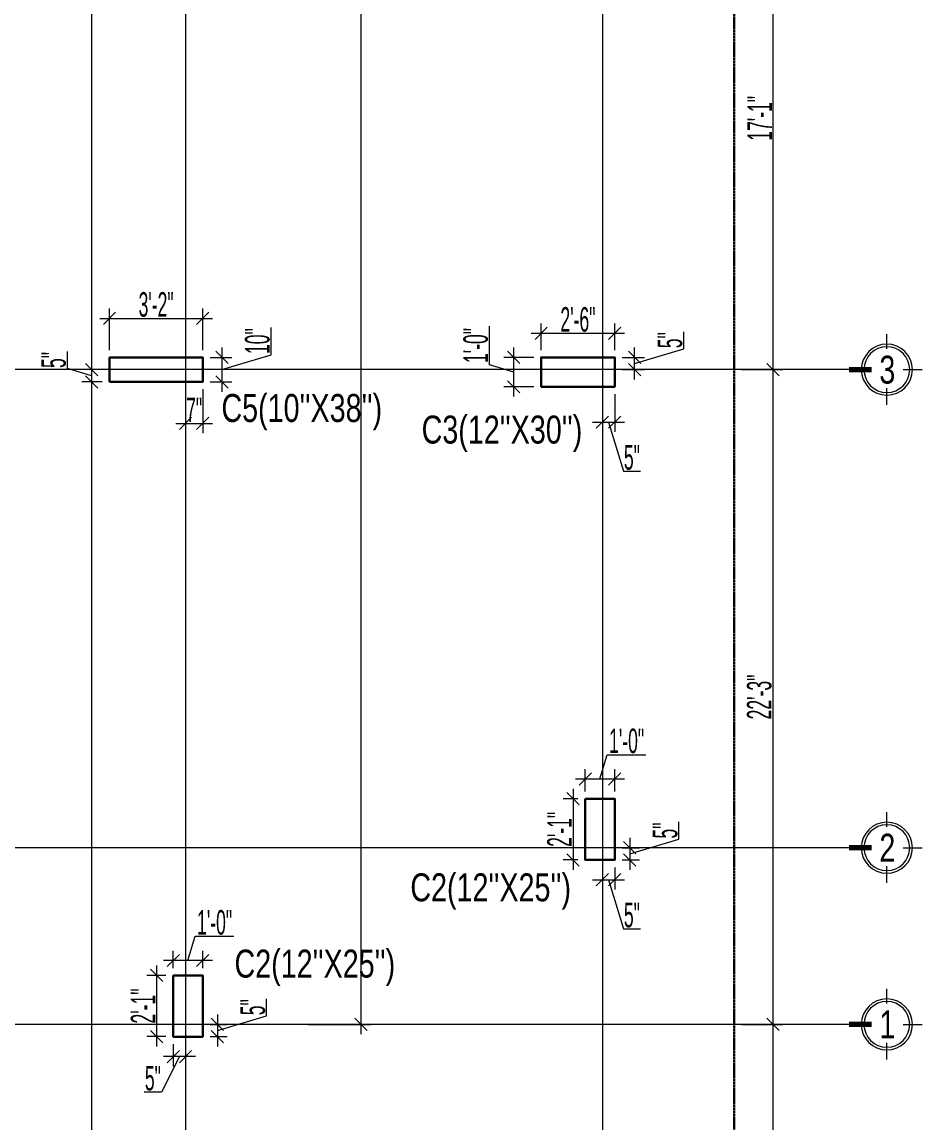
# Model space of a CAD drawing. Header units: inches. Extents: x 283072 to 301462, y 26630 to 62925.
# Drawn here: x 296298.6 to 296665.5, y 28787.3 to 29236 of the extents above; entities that cross this region are included whole.
import ezdxf

# ---------------------------------------------------------------- set-up
doc = ezdxf.new("R2010")
doc.units = ezdxf.units.IN
doc.header["$MEASUREMENT"] = 0
doc.header["$PDMODE"] = 2
doc.linetypes.add('CENTER2', pattern=[1.125, 0.75, -0.125, 0.125, -0.125])
doc.linetypes.add('DASHDOT', pattern=[25.4, 12.7, -6.35, 0, -6.35])
doc.layers.get('0').update_dxf_attribs({"lineweight": 5})
for name, color, linetype, lineweight in [('BUILDING_OUTER_P3', 1, 'Continuous', 35), ('column', 1, 'Continuous', 30), ('Dime.', 7, 'Continuous', 15), ('Dimension.', 7, 'Continuous', 5), ('Grid+Di', 194, 'CENTER2', 15)]:
    doc.layers.add(name, color=color, linetype=linetype, lineweight=lineweight)
doc.styles.add('ltcnbt', font='swisscl.ttf', dxfattribs={"width": 0.7, "height": 10})
doc.styles.add('style4', font='swisscl.ttf')
doc.dimstyles.new('SCALE-50', dxfattribs={"dimtxt": 9, "dimasz": 5, "dimexe": 4, "dimexo": 3, "dimgap": 0.5, "dimtad": 1, "dimdec": 0, "dimzin": 3, "dimdsep": 46, "dimlunit": 4, "dimtxsty": 'ltcnbt', "dimblk": 'OBLIQUE', "dimcen": 0.09375, "dimdle": 4, "dimclrd": 252, "dimclre": 252, "dimclrt": 7, "dimadec": 0, "dimazin": 0, "dimtfac": 1, "dimtdec": 0, "dimtofl": 0, "dimtmove": 1, "dimatfit": 3, "dimfxl": 3, "dimtolj": 1, "dimtzin": 0, "dimlwd": 15, "dimlwe": 15, "dimarcsym": 0})

# ---------------------------------------------------------------- blocks, each defined once
blk = doc.blocks.new('GN')
at = {"layer": 'Grid+Di', "color": 5, "linetype": 'ByBlock', "lineweight": 0}
for points in [[(0, 7.97), (0, 13.6)], [(-6.26, 0), (-13.44, 0)], [(0, -13.43), (0, -7.03)]]:
    blk.add_lwpolyline(points, dxfattribs=at)
at = {"layer": 'Grid+Di', "color": 5, "linetype": 'ByBlock', "lineweight": 0, "const_width": 2}
blk.add_lwpolyline([(14.47, 0), (5.86, 0)], dxfattribs=at)
at = {"layer": 'Grid+Di', "color": 5, "linetype": 'ByBlock'}
for radius in [9.76, 8.76]:
    blk.add_circle((0, 0), radius, dxfattribs=at)
blk = doc.blocks.new('_Oblique')
at = {"color": 0, "linetype": 'ByBlock', "lineweight": -2}
blk.add_line((-0.5, -0.5), (0.5, 0.5), dxfattribs=at)
blk = doc.blocks.new('*D512')
at = {"layer": 'Defpoints', "color": 0, "linetype": 'ByBlock', "lineweight": 30, "ltscale": 200, "transparency": 16777216}
for p in [(296588.92, 28827.16), (296604.82, 28827.16), (296588.92, 28707.08)]:
    blk.add_point(p, dxfattribs=at)
at = {"layer": 'Dimension.', "color": 252, "lineweight": 15, "ltscale": 200, "transparency": 16777216}
for p, q in [((296604.82, 28703.08), (296604.82, 28831.16)), ((296591.92, 28827.16), (296608.82, 28827.16)), ((296591.92, 28707.08), (296608.82, 28707.08))]:
    blk.add_line(p, q, dxfattribs=at)
at = {"layer": 'Dimension.', "color": 252, "linetype": 'ByBlock', "lineweight": 15, "ltscale": 200, "transparency": 16777216, "xscale": 5, "yscale": 5, "zscale": 5}
for p, rotation in [((296604.82, 28827.16), 90), ((296604.82, 28707.08), 270)]:
    blk.add_blockref('_Oblique', p, dxfattribs=dict(at, rotation=rotation))
at = {"layer": 'Dimension.', "color": 7, "linetype": 'ByBlock', "lineweight": 15, "ltscale": 200, "transparency": 16777216, "insert": (296599.2, 28767.12), "char_height": 10, "attachment_point": 5, "rotation": 90, "style": 'ltcnbt'}
blk.add_mtext('\\A1;10\'-0"', dxfattribs=at)
blk = doc.blocks.new('*D513')
at = {"layer": 'Defpoints', "color": 0, "linetype": 'ByBlock', "lineweight": 30, "ltscale": 200, "transparency": 16777216}
for p in [(296588.92, 29094.24), (296604.82, 29094.24), (296588.92, 28827.16)]:
    blk.add_point(p, dxfattribs=at)
at = {"layer": 'Dimension.', "color": 252, "lineweight": 15, "ltscale": 200, "transparency": 16777216}
for p, q in [((296591.92, 29094.24), (296608.82, 29094.24)), ((296604.82, 28823.16), (296604.82, 29098.24)), ((296591.92, 28827.16), (296608.82, 28827.16))]:
    blk.add_line(p, q, dxfattribs=at)
at = {"layer": 'Dimension.', "color": 252, "linetype": 'ByBlock', "lineweight": 15, "ltscale": 200, "transparency": 16777216, "xscale": 5, "yscale": 5, "zscale": 5}
for p, rotation in [((296604.82, 29094.24), 90), ((296604.82, 28827.16), 270)]:
    blk.add_blockref('_Oblique', p, dxfattribs=dict(at, rotation=rotation))
at = {"layer": 'Dimension.', "color": 7, "linetype": 'ByBlock', "lineweight": 15, "ltscale": 200, "transparency": 16777216, "insert": (296599.2, 28960.7), "char_height": 10, "attachment_point": 5, "rotation": 90, "style": 'ltcnbt'}
blk.add_mtext('\\A1;22\'-3"', dxfattribs=at)
blk = doc.blocks.new('*D514')
at = {"layer": 'Defpoints', "color": 0, "linetype": 'ByBlock', "lineweight": 30, "ltscale": 200, "transparency": 16777216}
for p in [(296588.92, 29299.24), (296604.82, 29299.24), (296588.92, 29094.24)]:
    blk.add_point(p, dxfattribs=at)
at = {"layer": 'Dimension.', "color": 252, "lineweight": 15, "ltscale": 200, "transparency": 16777216}
for p, q in [((296604.82, 29090.24), (296604.82, 29303.24)), ((296591.92, 29299.24), (296608.82, 29299.24)), ((296591.92, 29094.24), (296608.82, 29094.24))]:
    blk.add_line(p, q, dxfattribs=at)
at = {"layer": 'Dimension.', "color": 252, "linetype": 'ByBlock', "lineweight": 15, "ltscale": 200, "transparency": 16777216, "xscale": 5, "yscale": 5, "zscale": 5}
for p, rotation in [((296604.82, 29299.24), 90), ((296604.82, 29094.24), 270)]:
    blk.add_blockref('_Oblique', p, dxfattribs=dict(at, rotation=rotation))
at = {"layer": 'Dimension.', "color": 7, "linetype": 'ByBlock', "lineweight": 15, "ltscale": 200, "transparency": 16777216, "insert": (296599.32, 29196.74), "char_height": 10, "attachment_point": 5, "rotation": 90, "style": 'ltcnbt'}
blk.add_mtext('\\A1;17\'-1"', dxfattribs=at)
blk = doc.blocks.new('*D522')
at = {"layer": 'Defpoints', "color": 0, "linetype": 'ByBlock', "lineweight": 30, "ltscale": 200, "transparency": 16777216}
for p in [(296360.23, 28847.16), (296353.44, 28822.16), (296360.23, 28822.16)]:
    blk.add_point(p, dxfattribs=at)
at = {"layer": 'Dimension.', "color": 252, "lineweight": 15, "ltscale": 200, "transparency": 16777216}
for p, q in [((296353.44, 28851.16), (296353.44, 28818.16)), ((296357.23, 28847.16), (296349.44, 28847.16)), ((296357.23, 28822.16), (296349.44, 28822.16))]:
    blk.add_line(p, q, dxfattribs=at)
at = {"layer": 'Dimension.', "color": 252, "linetype": 'ByBlock', "lineweight": 15, "ltscale": 200, "transparency": 16777216, "xscale": 5, "yscale": 5, "zscale": 5}
for p, rotation in [((296353.44, 28847.16), 90), ((296353.44, 28822.16), 270)]:
    blk.add_blockref('_Oblique', p, dxfattribs=dict(at, rotation=rotation))
at = {"layer": 'Dimension.', "color": 7, "linetype": 'ByBlock', "lineweight": 15, "ltscale": 200, "transparency": 16777216, "insert": (296347.92, 28834.66), "char_height": 10, "attachment_point": 5, "rotation": 90, "style": 'ltcnbt'}
blk.add_mtext('\\A1;2\'-1"', dxfattribs=at)
blk = doc.blocks.new('*D523')
at = {"layer": 'Defpoints', "color": 0, "linetype": 'ByBlock', "lineweight": 30, "ltscale": 200, "transparency": 16777216}
for p in [(296360.23, 28853.23), (296360.23, 28847.16), (296372.23, 28847.16)]:
    blk.add_point(p, dxfattribs=at)
at = {"layer": 'Dimension.', "color": 252, "lineweight": 15, "ltscale": 200, "transparency": 16777216}
for p, q in [((296366.23, 28853.23), (296369.19, 28863.1)), ((296369.19, 28863.1), (296384.96, 28863.1)), ((296360.23, 28850.16), (296360.23, 28857.23)), ((296372.23, 28850.16), (296372.23, 28857.23)), ((296376.23, 28853.23), (296356.23, 28853.23))]:
    blk.add_line(p, q, dxfattribs=at)
at = {"layer": 'Dimension.', "color": 252, "linetype": 'ByBlock', "lineweight": 15, "ltscale": 200, "transparency": 16777216, "xscale": 5, "yscale": 5, "zscale": 5, "rotation": 180}
blk.add_blockref('_Oblique', (296360.23, 28853.23), dxfattribs=at)
at = {"layer": 'Dimension.', "color": 252, "linetype": 'ByBlock', "lineweight": 15, "ltscale": 200, "transparency": 16777216, "xscale": 5, "yscale": 5, "zscale": 5}
blk.add_blockref('_Oblique', (296372.23, 28853.23), dxfattribs=at)
at = {"layer": 'Dimension.', "color": 7, "linetype": 'ByBlock', "lineweight": 15, "ltscale": 200, "transparency": 16777216, "insert": (296377.08, 28868.72), "char_height": 10, "attachment_point": 5, "style": 'ltcnbt'}
blk.add_mtext('\\A1;1\'-0"', dxfattribs=at)
blk = doc.blocks.new('*D524')
at = {"layer": 'Defpoints', "color": 0, "linetype": 'ByBlock', "lineweight": 30, "ltscale": 200, "transparency": 16777216}
for p in [(296540.23, 28927.26), (296528.23, 28919.22), (296540.23, 28919.22)]:
    blk.add_point(p, dxfattribs=at)
at = {"layer": 'Dimension.', "color": 252, "lineweight": 15, "ltscale": 200, "transparency": 16777216}
for p, q in [((296534.23, 28927.26), (296537.19, 28937.13)), ((296537.19, 28937.13), (296552.96, 28937.13)), ((296528.23, 28922.22), (296528.23, 28931.26)), ((296540.23, 28922.22), (296540.23, 28931.26)), ((296524.23, 28927.26), (296544.23, 28927.26))]:
    blk.add_line(p, q, dxfattribs=at)
at = {"layer": 'Dimension.', "color": 252, "linetype": 'ByBlock', "lineweight": 15, "ltscale": 200, "transparency": 16777216, "xscale": 5, "yscale": 5, "zscale": 5, "rotation": 180}
blk.add_blockref('_Oblique', (296528.23, 28927.26), dxfattribs=at)
at = {"layer": 'Dimension.', "color": 252, "linetype": 'ByBlock', "lineweight": 15, "ltscale": 200, "transparency": 16777216, "xscale": 5, "yscale": 5, "zscale": 5}
blk.add_blockref('_Oblique', (296540.23, 28927.26), dxfattribs=at)
at = {"layer": 'Dimension.', "color": 7, "linetype": 'ByBlock', "lineweight": 15, "ltscale": 200, "transparency": 16777216, "insert": (296545.08, 28942.75), "char_height": 10, "attachment_point": 5, "style": 'ltcnbt'}
blk.add_mtext('\\A1;1\'-0"', dxfattribs=at)
blk = doc.blocks.new('*D525')
at = {"layer": 'Defpoints', "color": 0, "linetype": 'ByBlock', "lineweight": 30, "ltscale": 200, "transparency": 16777216}
for p in [(296528.23, 28919.22), (296523.23, 28894.22), (296528.23, 28894.22)]:
    blk.add_point(p, dxfattribs=at)
at = {"layer": 'Dimension.', "color": 252, "lineweight": 15, "ltscale": 200, "transparency": 16777216}
for p, q in [((296525.23, 28919.22), (296519.23, 28919.22)), ((296523.23, 28923.22), (296523.23, 28890.22)), ((296525.23, 28894.22), (296519.23, 28894.22))]:
    blk.add_line(p, q, dxfattribs=at)
at = {"layer": 'Dimension.', "color": 252, "linetype": 'ByBlock', "lineweight": 15, "ltscale": 200, "transparency": 16777216, "xscale": 5, "yscale": 5, "zscale": 5}
for p, rotation in [((296523.23, 28919.22), 90), ((296523.23, 28894.22), 270)]:
    blk.add_blockref('_Oblique', p, dxfattribs=dict(at, rotation=rotation))
at = {"layer": 'Dimension.', "color": 7, "linetype": 'ByBlock', "lineweight": 15, "ltscale": 200, "transparency": 16777216, "insert": (296517.71, 28906.72), "char_height": 10, "attachment_point": 5, "rotation": 90, "style": 'ltcnbt'}
blk.add_mtext('\\A1;2\'-1"', dxfattribs=at)
blk = doc.blocks.new('*D526')
at = {"layer": 'Defpoints', "color": 0, "linetype": 'ByBlock', "lineweight": 30, "ltscale": 200, "transparency": 16777216}
for p in [(296510.23, 29109.04), (296510.23, 29099.24), (296540.23, 29099.24)]:
    blk.add_point(p, dxfattribs=at)
at = {"layer": 'Dimension.', "color": 252, "lineweight": 15, "ltscale": 200, "transparency": 16777216}
for p, q in [((296510.23, 29102.24), (296510.23, 29113.04)), ((296540.23, 29102.24), (296540.23, 29113.04)), ((296544.23, 29109.04), (296506.23, 29109.04))]:
    blk.add_line(p, q, dxfattribs=at)
at = {"layer": 'Dimension.', "color": 252, "linetype": 'ByBlock', "lineweight": 15, "ltscale": 200, "transparency": 16777216, "xscale": 5, "yscale": 5, "zscale": 5, "rotation": 180}
blk.add_blockref('_Oblique', (296510.23, 29109.04), dxfattribs=at)
at = {"layer": 'Dimension.', "color": 252, "linetype": 'ByBlock', "lineweight": 15, "ltscale": 200, "transparency": 16777216, "xscale": 5, "yscale": 5, "zscale": 5}
blk.add_blockref('_Oblique', (296540.23, 29109.04), dxfattribs=at)
at = {"layer": 'Dimension.', "color": 7, "linetype": 'ByBlock', "lineweight": 15, "ltscale": 200, "transparency": 16777216, "insert": (296525.23, 29114.67), "char_height": 10, "attachment_point": 5, "style": 'ltcnbt'}
blk.add_mtext('\\A1;2\'-6"', dxfattribs=at)
blk = doc.blocks.new('*D527')
at = {"layer": 'Defpoints', "color": 0, "linetype": 'ByBlock', "lineweight": 30, "ltscale": 200, "transparency": 16777216}
for p in [(296499.07, 29099.24), (296510.23, 29099.24), (296510.23, 29087.24)]:
    blk.add_point(p, dxfattribs=at)
at = {"layer": 'Dimension.', "color": 252, "lineweight": 15, "ltscale": 200, "transparency": 16777216}
for p, q in [((296489.2, 29096.2), (296489.2, 29111.97)), ((296499.07, 29083.24), (296499.07, 29103.24)), ((296507.23, 29099.24), (296495.07, 29099.24)), ((296499.07, 29093.24), (296489.2, 29096.2)), ((296507.23, 29087.24), (296495.07, 29087.24))]:
    blk.add_line(p, q, dxfattribs=at)
at = {"layer": 'Dimension.', "color": 252, "linetype": 'ByBlock', "lineweight": 15, "ltscale": 200, "transparency": 16777216, "xscale": 5, "yscale": 5, "zscale": 5}
for p, rotation in [((296499.07, 29099.24), 90), ((296499.07, 29087.24), 270)]:
    blk.add_blockref('_Oblique', p, dxfattribs=dict(at, rotation=rotation))
at = {"layer": 'Dimension.', "color": 7, "linetype": 'ByBlock', "lineweight": 15, "ltscale": 200, "transparency": 16777216, "insert": (296483.58, 29104.08), "char_height": 10, "attachment_point": 5, "rotation": 90, "style": 'ltcnbt'}
blk.add_mtext('\\A1;1\'-0"', dxfattribs=at)
blk = doc.blocks.new('*D547')
at = {"layer": 'Defpoints', "color": 0, "linetype": 'ByBlock', "lineweight": 30, "ltscale": 200, "transparency": 16777216}
for p in [(296372.23, 29115.16), (296334.23, 29099.24), (296372.23, 29099.24)]:
    blk.add_point(p, dxfattribs=at)
at = {"layer": 'Dimension.', "color": 252, "lineweight": 15, "ltscale": 200, "transparency": 16777216}
for p, q in [((296334.23, 29102.24), (296334.23, 29119.16)), ((296372.23, 29102.24), (296372.23, 29119.16)), ((296330.23, 29115.16), (296376.23, 29115.16))]:
    blk.add_line(p, q, dxfattribs=at)
at = {"layer": 'Dimension.', "color": 252, "linetype": 'ByBlock', "lineweight": 15, "ltscale": 200, "transparency": 16777216, "xscale": 5, "yscale": 5, "zscale": 5, "rotation": 180}
blk.add_blockref('_Oblique', (296334.23, 29115.16), dxfattribs=at)
at = {"layer": 'Dimension.', "color": 252, "linetype": 'ByBlock', "lineweight": 15, "ltscale": 200, "transparency": 16777216, "xscale": 5, "yscale": 5, "zscale": 5}
blk.add_blockref('_Oblique', (296372.23, 29115.16), dxfattribs=at)
at = {"layer": 'Dimension.', "color": 7, "linetype": 'ByBlock', "lineweight": 15, "ltscale": 200, "transparency": 16777216, "insert": (296353.23, 29120.78), "char_height": 10, "attachment_point": 5, "style": 'ltcnbt'}
blk.add_mtext('\\A1;3\'-2"', dxfattribs=at)
blk = doc.blocks.new('*D548')
at = {"layer": 'Defpoints', "color": 0, "linetype": 'ByBlock', "lineweight": 30, "ltscale": 200, "transparency": 16777216}
for p in [(296372.23, 29099.24), (296372.23, 29089.24), (296380.07, 29089.24)]:
    blk.add_point(p, dxfattribs=at)
at = {"layer": 'Dimension.', "color": 252, "lineweight": 15, "ltscale": 200, "transparency": 16777216}
for p, q in [((296400.18, 29100.27), (296400.18, 29111.47)), ((296380.07, 29103.24), (296380.07, 29085.24)), ((296375.23, 29099.24), (296384.07, 29099.24)), ((296380.07, 29094.24), (296400.18, 29100.27)), ((296375.23, 29089.24), (296384.07, 29089.24))]:
    blk.add_line(p, q, dxfattribs=at)
at = {"layer": 'Dimension.', "color": 252, "linetype": 'ByBlock', "lineweight": 15, "ltscale": 200, "transparency": 16777216, "xscale": 5, "yscale": 5, "zscale": 5}
for p, rotation in [((296380.07, 29099.24), 90), ((296380.07, 29089.24), 270)]:
    blk.add_blockref('_Oblique', p, dxfattribs=dict(at, rotation=rotation))
at = {"layer": 'Dimension.', "color": 7, "linetype": 'ByBlock', "lineweight": 15, "ltscale": 200, "transparency": 16777216, "insert": (296394.56, 29105.87), "char_height": 10, "attachment_point": 5, "rotation": 90, "style": 'ltcnbt'}
blk.add_mtext('\\A1;10"', dxfattribs=at)
blk = doc.blocks.new('*D551')
at = {"layer": 'Defpoints', "color": 0, "linetype": 'ByBlock', "lineweight": 30, "ltscale": 200, "transparency": 16777216}
for p in [(296372.23, 28827.16), (296372.23, 28822.16), (296378.25, 28822.16)]:
    blk.add_point(p, dxfattribs=at)
at = {"layer": 'Dimension.', "color": 252, "lineweight": 15, "ltscale": 200, "transparency": 16777216}
for p, q in [((296398.3, 28830.67), (296398.3, 28837.65)), ((296378.25, 28831.16), (296378.25, 28818.16)), ((296378.25, 28824.66), (296398.3, 28830.67)), ((296375.23, 28827.16), (296382.25, 28827.16)), ((296375.23, 28822.16), (296382.25, 28822.16))]:
    blk.add_line(p, q, dxfattribs=at)
at = {"layer": 'Dimension.', "color": 252, "linetype": 'ByBlock', "lineweight": 15, "ltscale": 200, "transparency": 16777216, "xscale": 5, "yscale": 5, "zscale": 5}
for p, rotation in [((296378.25, 28827.16), 90), ((296378.25, 28822.16), 270)]:
    blk.add_blockref('_Oblique', p, dxfattribs=dict(at, rotation=rotation))
at = {"layer": 'Dimension.', "color": 7, "linetype": 'ByBlock', "lineweight": 15, "ltscale": 200, "transparency": 16777216, "insert": (296392.7, 28834.16), "char_height": 10, "attachment_point": 5, "rotation": 90, "style": 'ltcnbt'}
blk.add_mtext('\\A1;5"', dxfattribs=at)
blk = doc.blocks.new('*D552')
at = {"layer": 'Defpoints', "color": 0, "linetype": 'ByBlock', "lineweight": 30, "ltscale": 200, "transparency": 16777216}
for p in [(296360.23, 28822.16), (296365.23, 28822.16), (296360.23, 28814)]:
    blk.add_point(p, dxfattribs=at)
at = {"layer": 'Dimension.', "color": 252, "lineweight": 15, "ltscale": 200, "transparency": 16777216}
for p, q in [((296360.23, 28819.16), (296360.23, 28810)), ((296365.23, 28819.16), (296365.23, 28810)), ((296362.73, 28814), (296355.4, 28799.55)), ((296369.23, 28814), (296356.23, 28814)), ((296355.4, 28799.55), (296348.42, 28799.55))]:
    blk.add_line(p, q, dxfattribs=at)
at = {"layer": 'Dimension.', "color": 252, "linetype": 'ByBlock', "lineweight": 15, "ltscale": 200, "transparency": 16777216, "xscale": 5, "yscale": 5, "zscale": 5, "rotation": 180}
blk.add_blockref('_Oblique', (296360.23, 28814), dxfattribs=at)
at = {"layer": 'Dimension.', "color": 252, "linetype": 'ByBlock', "lineweight": 15, "ltscale": 200, "transparency": 16777216, "xscale": 5, "yscale": 5, "zscale": 5}
blk.add_blockref('_Oblique', (296365.23, 28814), dxfattribs=at)
at = {"layer": 'Dimension.', "color": 7, "linetype": 'ByBlock', "lineweight": 15, "ltscale": 200, "transparency": 16777216, "insert": (296351.91, 28805.15), "char_height": 10, "attachment_point": 5, "style": 'ltcnbt'}
blk.add_mtext('\\A1;5"', dxfattribs=at)
blk = doc.blocks.new('*D553')
at = {"layer": 'Defpoints', "color": 0, "linetype": 'ByBlock', "lineweight": 30, "ltscale": 200, "transparency": 16777216}
for p in [(296540.23, 28899.22), (296540.23, 28894.22), (296546.38, 28894.22)]:
    blk.add_point(p, dxfattribs=at)
at = {"layer": 'Dimension.', "color": 252, "lineweight": 15, "ltscale": 200, "transparency": 16777216}
for p, q in [((296566.44, 28902.74), (296566.44, 28909.72)), ((296546.38, 28903.22), (296546.38, 28890.22)), ((296546.38, 28896.72), (296566.44, 28902.74)), ((296543.23, 28899.22), (296550.38, 28899.22)), ((296543.23, 28894.22), (296550.38, 28894.22))]:
    blk.add_line(p, q, dxfattribs=at)
at = {"layer": 'Dimension.', "color": 252, "linetype": 'ByBlock', "lineweight": 15, "ltscale": 200, "transparency": 16777216, "xscale": 5, "yscale": 5, "zscale": 5}
for p, rotation in [((296546.38, 28899.22), 90), ((296546.38, 28894.22), 270)]:
    blk.add_blockref('_Oblique', p, dxfattribs=dict(at, rotation=rotation))
at = {"layer": 'Dimension.', "color": 7, "linetype": 'ByBlock', "lineweight": 15, "ltscale": 200, "transparency": 16777216, "insert": (296560.84, 28906.23), "char_height": 10, "attachment_point": 5, "rotation": 90, "style": 'ltcnbt'}
blk.add_mtext('\\A1;5"', dxfattribs=at)
blk = doc.blocks.new('*D554')
at = {"layer": 'Defpoints', "color": 0, "linetype": 'ByBlock', "lineweight": 30, "ltscale": 200, "transparency": 16777216}
for p in [(296535.23, 28894.22), (296540.23, 28894.22), (296540.23, 28886.16)]:
    blk.add_point(p, dxfattribs=at)
at = {"layer": 'Dimension.', "color": 252, "lineweight": 15, "ltscale": 200, "transparency": 16777216}
for p, q in [((296535.23, 28891.22), (296535.23, 28882.16)), ((296540.23, 28891.22), (296540.23, 28882.16)), ((296531.23, 28886.16), (296544.23, 28886.16)), ((296537.73, 28886.16), (296543.75, 28866.11)), ((296543.75, 28866.11), (296550.73, 28866.11))]:
    blk.add_line(p, q, dxfattribs=at)
at = {"layer": 'Dimension.', "color": 252, "linetype": 'ByBlock', "lineweight": 15, "ltscale": 200, "transparency": 16777216, "xscale": 5, "yscale": 5, "zscale": 5, "rotation": 180}
blk.add_blockref('_Oblique', (296535.23, 28886.16), dxfattribs=at)
at = {"layer": 'Dimension.', "color": 252, "linetype": 'ByBlock', "lineweight": 15, "ltscale": 200, "transparency": 16777216, "xscale": 5, "yscale": 5, "zscale": 5}
blk.add_blockref('_Oblique', (296540.23, 28886.16), dxfattribs=at)
at = {"layer": 'Dimension.', "color": 7, "linetype": 'ByBlock', "lineweight": 15, "ltscale": 200, "transparency": 16777216, "insert": (296547.24, 28871.71), "char_height": 10, "attachment_point": 5, "style": 'ltcnbt'}
blk.add_mtext('\\A1;5"', dxfattribs=at)
blk = doc.blocks.new('*D555')
at = {"layer": 'Defpoints', "color": 0, "linetype": 'ByBlock', "lineweight": 30, "ltscale": 200, "transparency": 16777216}
for p in [(296535.23, 29087.24), (296540.23, 29087.24), (296540.23, 29072.82)]:
    blk.add_point(p, dxfattribs=at)
at = {"layer": 'Dimension.', "color": 252, "lineweight": 15, "ltscale": 200, "transparency": 16777216}
for p, q in [((296535.23, 29084.24), (296535.23, 29068.82)), ((296540.23, 29084.24), (296540.23, 29068.82)), ((296531.23, 29072.82), (296544.23, 29072.82)), ((296537.73, 29072.82), (296543.75, 29052.77)), ((296543.75, 29052.77), (296550.73, 29052.77))]:
    blk.add_line(p, q, dxfattribs=at)
at = {"layer": 'Dimension.', "color": 252, "linetype": 'ByBlock', "lineweight": 15, "ltscale": 200, "transparency": 16777216, "xscale": 5, "yscale": 5, "zscale": 5, "rotation": 180}
blk.add_blockref('_Oblique', (296535.23, 29072.82), dxfattribs=at)
at = {"layer": 'Dimension.', "color": 252, "linetype": 'ByBlock', "lineweight": 15, "ltscale": 200, "transparency": 16777216, "xscale": 5, "yscale": 5, "zscale": 5}
blk.add_blockref('_Oblique', (296540.23, 29072.82), dxfattribs=at)
at = {"layer": 'Dimension.', "color": 7, "linetype": 'ByBlock', "lineweight": 15, "ltscale": 200, "transparency": 16777216, "insert": (296547.24, 29058.37), "char_height": 10, "attachment_point": 5, "style": 'ltcnbt'}
blk.add_mtext('\\A1;5"', dxfattribs=at)
blk = doc.blocks.new('*D556')
at = {"layer": 'Defpoints', "color": 0, "linetype": 'ByBlock', "lineweight": 30, "ltscale": 200, "transparency": 16777216}
for p in [(296540.23, 29099.24), (296548.34, 29099.24), (296540.23, 29094.24)]:
    blk.add_point(p, dxfattribs=at)
at = {"layer": 'Dimension.', "color": 252, "lineweight": 15, "ltscale": 200, "transparency": 16777216}
for p, q in [((296568.4, 29102.75), (296568.4, 29109.73)), ((296548.34, 29090.24), (296548.34, 29103.24)), ((296543.23, 29099.24), (296552.34, 29099.24)), ((296548.34, 29096.74), (296568.4, 29102.75)), ((296543.23, 29094.24), (296552.34, 29094.24))]:
    blk.add_line(p, q, dxfattribs=at)
at = {"layer": 'Dimension.', "color": 252, "linetype": 'ByBlock', "lineweight": 15, "ltscale": 200, "transparency": 16777216, "xscale": 5, "yscale": 5, "zscale": 5}
for p, rotation in [((296548.34, 29099.24), 90), ((296548.34, 29094.24), 270)]:
    blk.add_blockref('_Oblique', p, dxfattribs=dict(at, rotation=rotation))
at = {"layer": 'Dimension.', "color": 7, "linetype": 'ByBlock', "lineweight": 15, "ltscale": 200, "transparency": 16777216, "insert": (296562.8, 29106.24), "char_height": 10, "attachment_point": 5, "rotation": 90, "style": 'ltcnbt'}
blk.add_mtext('\\A1;5"', dxfattribs=at)
blk = doc.blocks.new('*D557')
at = {"layer": 'Defpoints', "color": 0, "linetype": 'ByBlock', "lineweight": 30, "ltscale": 200, "transparency": 16777216}
for p in [(296365.23, 29089.24), (296372.23, 29089.24), (296372.23, 29072.32)]:
    blk.add_point(p, dxfattribs=at)
at = {"layer": 'Dimension.', "color": 252, "lineweight": 15, "ltscale": 200, "transparency": 16777216}
for p, q in [((296365.23, 29086.24), (296365.23, 29068.32)), ((296372.23, 29086.24), (296372.23, 29068.32)), ((296361.23, 29072.32), (296376.23, 29072.32))]:
    blk.add_line(p, q, dxfattribs=at)
at = {"layer": 'Dimension.', "color": 252, "linetype": 'ByBlock', "lineweight": 15, "ltscale": 200, "transparency": 16777216, "xscale": 5, "yscale": 5, "zscale": 5, "rotation": 180}
blk.add_blockref('_Oblique', (296365.23, 29072.32), dxfattribs=at)
at = {"layer": 'Dimension.', "color": 252, "linetype": 'ByBlock', "lineweight": 15, "ltscale": 200, "transparency": 16777216, "xscale": 5, "yscale": 5, "zscale": 5}
blk.add_blockref('_Oblique', (296372.23, 29072.32), dxfattribs=at)
at = {"layer": 'Dimension.', "color": 7, "linetype": 'ByBlock', "lineweight": 15, "ltscale": 200, "transparency": 16777216, "insert": (296368.73, 29077.82), "char_height": 10, "attachment_point": 5, "style": 'ltcnbt'}
blk.add_mtext('\\A1;7"', dxfattribs=at)
blk = doc.blocks.new('*D558')
at = {"layer": 'Defpoints', "color": 0, "linetype": 'ByBlock', "lineweight": 30, "ltscale": 200, "transparency": 16777216}
for p in [(296334.23, 29094.24), (296326.92, 29089.24), (296334.23, 29089.24)]:
    blk.add_point(p, dxfattribs=at)
at = {"layer": 'Dimension.', "color": 252, "lineweight": 15, "ltscale": 200, "transparency": 16777216}
for p, q in [((296317.07, 29094.69), (296317.07, 29101.67)), ((296326.92, 29091.74), (296317.07, 29094.69)), ((296331.23, 29094.24), (296322.92, 29094.24)), ((296326.92, 29098.24), (296326.92, 29085.24)), ((296331.23, 29089.24), (296322.92, 29089.24))]:
    blk.add_line(p, q, dxfattribs=at)
at = {"layer": 'Dimension.', "color": 252, "linetype": 'ByBlock', "lineweight": 15, "ltscale": 200, "transparency": 16777216, "xscale": 5, "yscale": 5, "zscale": 5}
for p, rotation in [((296326.92, 29094.24), 90), ((296326.92, 29089.24), 270)]:
    blk.add_blockref('_Oblique', p, dxfattribs=dict(at, rotation=rotation))
at = {"layer": 'Dimension.', "color": 7, "linetype": 'ByBlock', "lineweight": 15, "ltscale": 200, "transparency": 16777216, "insert": (296311.47, 29098.18), "char_height": 10, "attachment_point": 5, "rotation": 90, "style": 'ltcnbt'}
blk.add_mtext('\\A1;5"', dxfattribs=at)
blk = doc.blocks.new('*D489')
at = {"layer": 'Defpoints', "color": 0, "linetype": 'ByBlock', "lineweight": 30, "ltscale": 200, "transparency": 16777216}
for p in [(296412.04, 29761.66), (296412.04, 28827.16), (296436.75, 28827.16)]:
    blk.add_point(p, dxfattribs=at)
at = {"layer": 'Dimension.', "color": 252, "lineweight": 15, "ltscale": 200, "transparency": 16777216}
for p, q in [((296436.75, 29765.66), (296436.75, 28823.16)), ((296415.04, 29761.66), (296440.75, 29761.66)), ((296415.04, 28827.16), (296440.75, 28827.16))]:
    blk.add_line(p, q, dxfattribs=at)
at = {"layer": 'Dimension.', "color": 252, "linetype": 'ByBlock', "lineweight": 15, "ltscale": 200, "transparency": 16777216, "xscale": 5, "yscale": 5, "zscale": 5}
for p, rotation in [((296436.75, 29761.66), 90), ((296436.75, 28827.16), 270)]:
    blk.add_blockref('_Oblique', p, dxfattribs=dict(at, rotation=rotation))
at = {"layer": 'Dimension.', "color": 7, "linetype": 'ByBlock', "lineweight": 15, "ltscale": 200, "transparency": 16777216, "insert": (296431.25, 29294.41), "char_height": 10, "attachment_point": 5, "rotation": 90, "style": 'ltcnbt'}
blk.add_mtext('\\A1;77\'-11"', dxfattribs=at)
blk = doc.blocks.new('WT43T2')
at = {"layer": 'column'}
for points in [[(293249.64, 46621.46), (293249.64, 46631.46), (293287.64, 46631.46), (293287.64, 46621.46)], [(293425.64, 46619.46), (293425.64, 46631.46), (293455.64, 46631.46), (293455.64, 46619.46)], [(293443.64, 46451.45), (293455.64, 46451.45), (293455.64, 46426.45), (293443.64, 46426.45)], [(293275.64, 46379.38), (293287.64, 46379.38), (293287.64, 46354.38), (293275.64, 46354.38)]]:
    blk.add_lwpolyline(points, close=True, dxfattribs=at)

msp = doc.modelspace()

# ---------------------------------------------------------------- linework, layer by layer
at = {"layer": 'BUILDING_OUTER_P3', "linetype": 'DASHDOT', "lineweight": 30, "ltscale": 0.02}
msp.add_line((296588.92011, 29862.07655), (296588.92011, 28707.07655), dxfattribs=at)
at = {"layer": 'Grid+Di', "linetype": 'ByBlock', "lineweight": 15, "ltscale": 200}
for p, q in [((296326.92011, 29910.5805), (296326.92011, 28644.47835)), ((296365.23261, 29910.5805), (296365.23261, 28644.47835)), ((296535.23261, 29910.5805), (296535.23261, 28644.47835)), ((296635.75505, 29094.23511), (296060.42321, 29094.23511)), ((296635.75505, 28899.21906), (296060.42321, 28899.21906)), ((296635.75505, 28827.15655), (296060.42321, 28827.15655))]:
    msp.add_line(p, q, dxfattribs=at)

# ---------------------------------------------------------------- block references
at = {"layer": 'column', "linetype": 'ByBlock', "lineweight": 15}
msp.add_blockref('WT43T2', (3084.59738, -17532.22653), dxfattribs=at)
at = {"layer": 'Dime.', "xscale": -1.066601249971427, "yscale": 1.066601249971427, "zscale": 1.06660125}
for p in [(296651.18993, 29094.23511), (296651.18993, 28899.21906), (296651.18993, 28827.15655)]:
    msp.add_blockref('GN', p, dxfattribs=at)

# ---------------------------------------------------------------- texts
at = {"layer": 'Dime.', "style": 'style4'}
for s, p in [('3', (296648.13947, 29088.54087, 0.75826)), ("C5(10''X38'')", (296379.87937, 29072.89314, 0.75826)), ("C3(12''X30'')", (296461.50784, 29064.09322, 0.75826)), ('2', (296648.13947, 28893.52482, 0.75826)), ("C2(12''X25'')", (296456.90431, 28877.3693, 0.75826)), ("C2(12''X25'')", (296385.20823, 28846.24785, 0.75826)), ('1', (296648.13947, 28821.46232, 0.75826))]:
    msp.add_text(s, height=11.4075, dxfattribs=at).set_placement(p)

# ---------------------------------------------------------------- dimensions: what is measured, and where the dimension line sits
at = {"layer": 'Dimension.', "linetype": 'ByBlock', "lineweight": 15, "ltscale": 200}
for base, p1, p2, picture, middle in [((296436.74919, 28827.15655), (296412.03698, 29761.65949), (296412.03698, 28827.15655), '*D489', (296431.24919, 29294.40802)), ((296604.82176, 29299.23511), (296588.92011, 29094.23511), (296588.92011, 29299.23511), '*D514', (296599.32176, 29196.73511)), ((296380.0678, 29089.23511), (296372.23262, 29099.23511), (296372.23262, 29089.23511), '*D548', (296394.56027, 29100.76922)), ((296499.07292, 29099.23511), (296510.23261, 29087.23511), (296510.23261, 29099.23511), '*D527', (296483.58046, 29096.69648)), ((296548.34301, 29099.23511), (296540.23261, 29094.23511), (296540.23261, 29099.23511), '*D556', (296562.79616, 29103.25152)), ((296326.92011, 29089.23511), (296334.23485, 29094.23511), (296334.23485, 29089.23511), '*D558', (296311.46696, 29095.19058)), ((296604.82176, 29094.23511), (296588.92011, 28827.15655), (296588.92011, 29094.23511), '*D513', (296599.20053, 28960.69583)), ((296523.22606, 28894.21906), (296528.23261, 28919.21906), (296528.23261, 28894.21906), '*D525', (296517.7064, 28906.71906)), ((296546.38327, 28894.21906), (296540.23261, 28899.21906), (296540.23261, 28894.21906), '*D553', (296560.83641, 28903.23547)), ((296353.43534, 28822.15655), (296360.23261, 28847.15655), (296360.23261, 28822.15655), '*D522', (296347.91568, 28834.65655)), ((296378.24631, 28822.15655), (296372.23261, 28827.15655), (296372.23261, 28822.15655), '*D551', (296392.69946, 28831.17297)), ((296604.82176, 28827.15655), (296588.92011, 28707.07655), (296588.92011, 28827.15655), '*D512', (296599.20053, 28767.11655))]:
    dim = msp.add_linear_dim(base=base, p1=p1, p2=p2, angle=90, dimstyle='SCALE-50', dxfattribs=at)
    dim.commit()
    dim.dimension.update_dxf_attribs({"geometry": picture, "text_midpoint": middle})
for base, p1, p2, picture, middle in [((296372.23262, 29115.15854), (296334.23485, 29099.23511), (296372.23262, 29099.23511), '*D547', (296353.23373, 29120.77977)), ((296510.23261, 29109.04434), (296540.23261, 29099.23511), (296510.23261, 29099.23511), '*D526', (296525.23261, 29114.66557)), ((296372.23262, 29072.32037), (296365.23261, 29089.23511), (296372.23262, 29089.23511), '*D557', (296368.73261, 29077.82037)), ((296540.23261, 29072.8237), (296535.23261, 29087.23511), (296540.23261, 29087.23511), '*D555', (296544.24903, 29058.37055)), ((296540.23261, 28927.258), (296528.23261, 28919.21906), (296540.23261, 28919.21906), '*D524', (296537.69398, 28942.75046)), ((296540.23261, 28886.1612), (296535.23261, 28894.21906), (296540.23261, 28894.21906), '*D554', (296544.24903, 28871.70805)), ((296360.23261, 28853.22621), (296372.23261, 28847.15655), (296360.23261, 28847.15655), '*D523', (296369.69398, 28868.71868))]:
    dim = msp.add_linear_dim(base=base, p1=p1, p2=p2, dimstyle='SCALE-50', dxfattribs=at)
    dim.commit()
    dim.dimension.update_dxf_attribs({"geometry": picture, "text_midpoint": middle})
dim = msp.add_linear_dim(base=(296360.23261, 28814.00199), p1=(296365.23261, 28822.15655), p2=(296360.23261, 28822.15655), dimstyle='SCALE-50', dxfattribs=at)
dim.commit()
dim.dimension.update_dxf_attribs({"geometry": '*D552', "text_midpoint": (296354.89974, 28799.54885), "dimtype": 160})

doc.saveas('drawing.dxf')
